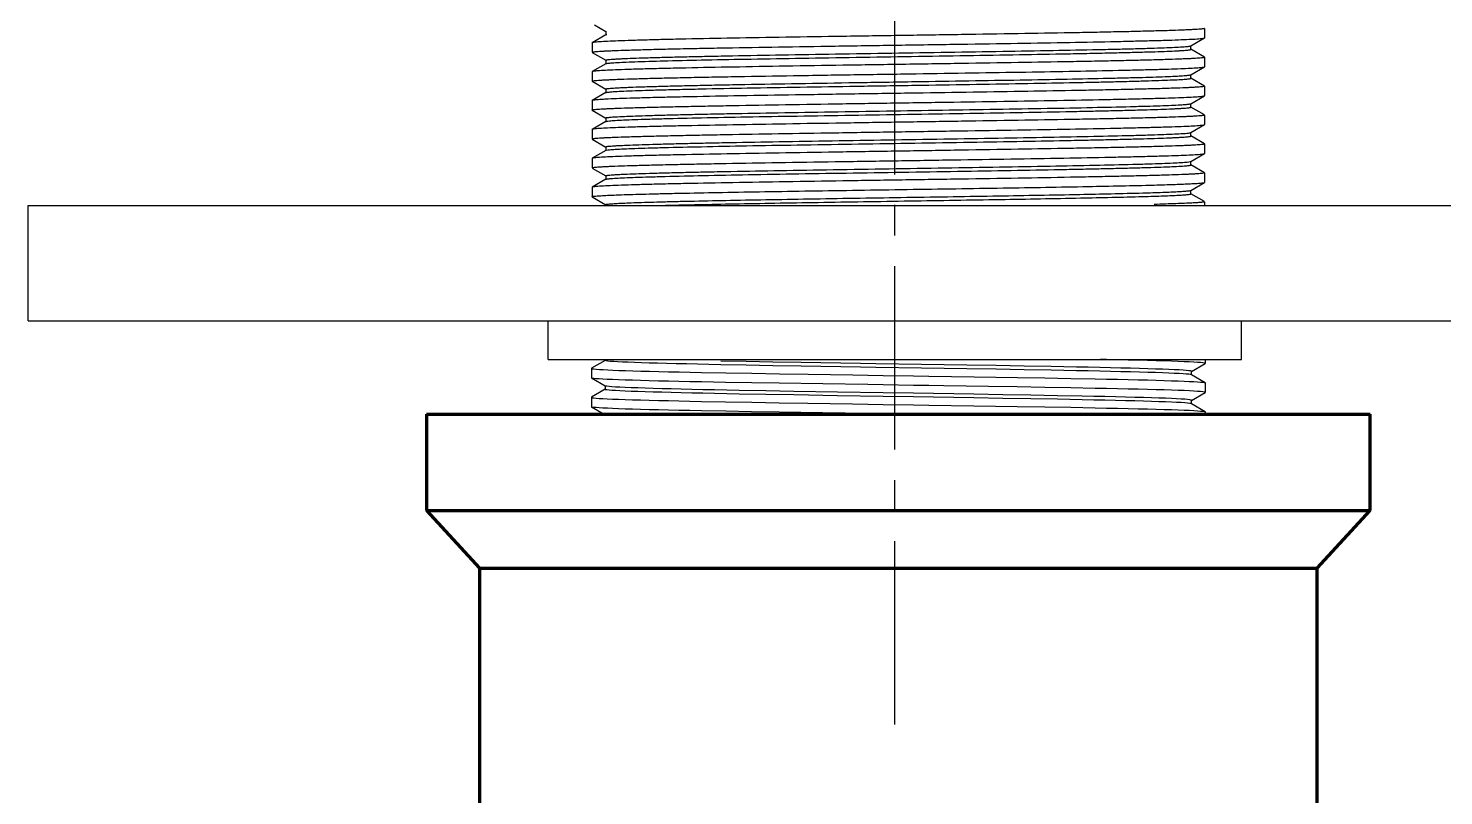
# Model space of a CAD drawing. Header units: millimetres. Extents: x 7392 to 8221, y 1108 to 2280.
# Drawn here: x 7992.5 to 8066, y 1421.2 to 1461 of the extents above; entities that cross this region are included whole.
import ezdxf

# ---------------------------------------------------------------- set-up
doc = ezdxf.new("R2010")
doc.units = ezdxf.units.MM
doc.linetypes.add('CENTER2', pattern=[28.575, 19.05, -3.175, 3.175, -3.175])
doc.layers.add('02___PRT_ALL_AXES', color=7, linetype='Continuous')
doc.layers.add('CENTER', color=1, linetype='CENTER2')

msp = doc.modelspace()

# ---------------------------------------------------------------- linework, layer by layer
at = {"color": 7, "linetype": 'Continuous'}
for p, q in [((8021.884, 1461.21), (8022.464, 1460.875)), ((8022.464, 1460.7), (8021.754, 1460.29)), ((8022.459, 1460.881), (8022.459, 1460.694)), ((8052.845, 1460.124), (8053.555, 1460.535)), ((8053.555, 1460.535), (8053.561, 1460.541)), ((8053.561, 1461.034), (8053.561, 1460.541)), ((8021.754, 1460.29), (8021.748, 1460.283)), ((8021.748, 1460.283), (8021.748, 1459.791)), ((8021.754, 1459.784), (8022.464, 1459.374)), ((8052.835, 1460.12), (8052.845, 1460.124)), ((8053.555, 1459.539), (8052.845, 1459.95)), ((8052.85, 1459.943), (8052.85, 1460.131)), ((8022.464, 1459.199), (8021.754, 1458.789)), ((8022.459, 1459.381), (8022.459, 1459.193)), ((8052.845, 1458.624), (8053.555, 1459.034)), ((8053.555, 1459.034), (8053.561, 1459.04)), ((8053.561, 1459.533), (8053.561, 1459.04)), ((8021.754, 1458.789), (8021.748, 1458.783)), ((8021.748, 1458.783), (8021.748, 1458.29)), ((8021.754, 1458.284), (8022.464, 1457.873)), ((8053.555, 1458.039), (8052.845, 1458.449)), ((8052.85, 1458.443), (8052.85, 1458.63)), ((8022.464, 1457.699), (8021.754, 1457.289)), ((8022.459, 1457.88), (8022.459, 1457.692)), ((8052.845, 1457.123), (8053.555, 1457.534)), ((8053.555, 1457.534), (8053.561, 1457.54)), ((8053.561, 1458.033), (8053.561, 1457.54)), ((8021.754, 1457.289), (8021.748, 1457.282)), ((8021.748, 1457.282), (8021.748, 1456.789)), ((8021.754, 1456.783), (8022.464, 1456.373)), ((8053.555, 1456.538), (8052.845, 1456.949)), ((8052.85, 1456.942), (8052.85, 1457.13)), ((8022.464, 1456.198), (8021.754, 1455.788)), ((8022.459, 1456.379), (8022.459, 1456.192)), ((8053.561, 1456.532), (8053.561, 1456.039)), ((8021.754, 1455.788), (8021.748, 1455.782)), ((8021.748, 1455.782), (8021.748, 1455.289)), ((8052.845, 1455.623), (8053.555, 1456.033)), ((8053.555, 1455.038), (8052.845, 1455.448)), ((8052.85, 1455.442), (8052.85, 1455.629)), ((8053.555, 1456.033), (8053.561, 1456.039)), ((8021.754, 1455.283), (8022.464, 1454.872)), ((8022.464, 1454.698), (8021.754, 1454.287)), ((8022.459, 1454.879), (8022.459, 1454.691)), ((8053.561, 1455.031), (8053.561, 1454.539)), ((8021.754, 1454.287), (8021.748, 1454.281)), ((8021.748, 1454.281), (8021.748, 1453.788)), ((8052.845, 1454.122), (8053.555, 1454.532)), ((8053.555, 1453.537), (8052.845, 1453.947)), ((8052.85, 1453.941), (8052.85, 1454.129)), ((8053.555, 1454.532), (8053.561, 1454.539)), ((8021.754, 1453.782), (8022.464, 1453.372)), ((8022.464, 1453.197), (8021.754, 1452.787)), ((8022.459, 1453.378), (8022.459, 1453.191)), ((8053.561, 1453.531), (8053.561, 1453.038)), ((8021.754, 1452.787), (8021.748, 1452.781)), ((8021.748, 1452.781), (8021.748, 1452.288)), ((8052.845, 1452.621), (8053.555, 1453.032)), ((8053.555, 1452.036), (8052.845, 1452.447)), ((8052.85, 1452.44), (8052.85, 1452.628)), ((8053.555, 1453.032), (8053.561, 1453.038)), ((8021.754, 1452.281), (8022.464, 1451.871)), ((8022.459, 1451.878), (8022.459, 1451.838)), ((8053.561, 1452.03), (8053.561, 1451.838)), ((8022.435, 1443.794), (8021.723, 1443.383)), ((8022.429, 1443.838), (8022.429, 1443.787)), ((8029.745, 1443.73), (8028.434, 1443.755)), ((8029.745, 1443.542), (8028.434, 1443.567)), ((8031.142, 1443.705), (8029.745, 1443.73)), ((8032.61, 1443.68), (8031.142, 1443.705)), ((8052.874, 1443.217), (8053.586, 1443.628)), ((8053.586, 1443.628), (8053.591, 1443.635)), ((8021.723, 1443.383), (8021.718, 1443.377)), ((8021.723, 1442.877), (8021.718, 1442.883)), ((8021.723, 1442.877), (8022.435, 1442.465)), ((8027.433, 1443.167), (8028.697, 1443.144)), ((8028.697, 1443.144), (8030.052, 1443.12)), ((8031.142, 1443.517), (8029.745, 1443.542)), ((8030.052, 1443.12), (8031.483, 1443.096)), ((8032.61, 1443.492), (8031.142, 1443.517)), ((8031.483, 1443.096), (8032.973, 1443.072)), ((8042.732, 1443.518), (8041.21, 1443.543)), ((8042.732, 1443.33), (8041.21, 1443.355)), ((8041.587, 1442.941), (8043.845, 1442.905)), ((8044.198, 1443.493), (8042.732, 1443.518)), ((8044.198, 1443.305), (8042.732, 1443.33)), ((8043.845, 1442.905), (8045.268, 1442.882)), ((8045.593, 1443.468), (8044.198, 1443.493)), ((8045.593, 1443.28), (8044.198, 1443.305)), ((8045.268, 1442.882), (8046.614, 1442.858)), ((8046.903, 1443.443), (8045.593, 1443.468)), ((8046.903, 1443.255), (8045.593, 1443.28)), ((8046.614, 1442.858), (8047.876, 1442.834)), ((8052.874, 1443.042), (8052.826, 1443.056)), ((8053.586, 1442.631), (8052.874, 1443.042)), ((8052.88, 1443.036), (8052.88, 1443.224)), ((8022.435, 1442.29), (8021.723, 1441.879)), ((8022.429, 1442.472), (8022.429, 1442.284)), ((8028.689, 1442.65), (8027.429, 1442.674)), ((8029.394, 1442.233), (8028.108, 1442.258)), ((8030.044, 1442.626), (8028.689, 1442.65)), ((8030.77, 1442.208), (8029.394, 1442.233)), ((8031.474, 1442.602), (8030.044, 1442.626)), ((8032.221, 1442.183), (8030.77, 1442.208)), ((8033.728, 1442.566), (8031.474, 1442.602)), ((8034.502, 1442.146), (8032.221, 1442.183)), ((8041.578, 1442.034), (8038.448, 1442.084)), ((8043.834, 1442.412), (8042.345, 1442.435)), ((8045.264, 1442.388), (8043.834, 1442.412)), ((8046.62, 1442.364), (8045.264, 1442.388)), ((8047.88, 1442.34), (8046.62, 1442.364)), ((8052.874, 1441.714), (8053.586, 1442.125)), ((8053.586, 1442.631), (8053.591, 1442.625)), ((8053.586, 1442.125), (8053.591, 1442.131)), ((8021.723, 1441.879), (8021.718, 1441.873)), ((8021.723, 1441.373), (8021.718, 1441.379)), ((8021.723, 1441.373), (8022.375, 1440.996)), ((8027.429, 1441.664), (8028.689, 1441.64)), ((8029.394, 1442.045), (8028.108, 1442.07)), ((8028.689, 1441.64), (8030.044, 1441.616)), ((8030.77, 1442.02), (8029.394, 1442.045)), ((8030.044, 1441.616), (8031.474, 1441.593)), ((8032.221, 1441.995), (8030.77, 1442.02)), ((8031.474, 1441.593), (8032.964, 1441.569)), ((8034.502, 1441.958), (8032.221, 1441.995)), ((8041.578, 1441.846), (8038.448, 1441.896)), ((8043.088, 1442.009), (8041.578, 1442.034)), ((8043.088, 1441.821), (8041.578, 1441.846)), ((8041.581, 1441.438), (8043.834, 1441.402)), ((8044.539, 1441.984), (8043.088, 1442.009)), ((8044.539, 1441.796), (8043.088, 1441.821)), ((8043.834, 1441.402), (8045.264, 1441.378)), ((8045.915, 1441.959), (8044.539, 1441.984)), ((8045.915, 1441.771), (8044.539, 1441.796)), ((8045.264, 1441.378), (8046.62, 1441.354)), ((8047.201, 1441.934), (8045.915, 1441.959)), ((8047.201, 1441.746), (8045.915, 1441.771)), ((8046.62, 1441.354), (8047.88, 1441.331)), ((8053.586, 1441.128), (8052.874, 1441.539)), ((8052.88, 1441.532), (8052.88, 1441.72)), ((8028.694, 1441.146), (8027.432, 1441.17)), ((8030.039, 1441.123), (8028.694, 1441.146)), ((8031.463, 1441.099), (8030.039, 1441.123)), ((8033.721, 1441.063), (8031.463, 1441.099)), ((8053.586, 1441.128), (8053.591, 1441.121))]:
    msp.add_line(p, q, dxfattribs=at)
for p, q in [((7992.475, 1451.838), (8082.475, 1451.838)), ((7992.475, 1445.838), (7992.475, 1451.838)), ((7992.475, 1445.838), (8082.475, 1445.838)), ((8019.475, 1443.838), (8019.475, 1445.838)), ((8055.475, 1443.838), (8055.475, 1445.838)), ((8019.475, 1443.838), (8055.475, 1443.838))]:
    msp.add_line(p, q)
at = {"linetype": 'Continuous', "lineweight": 70, "extrusion": (0, 1, 0)}
for p, q in [((8013.154, 1440.996), (8062.154, 1440.996)), ((8013.154, 1440.996), (8013.154, 1435.996)), ((8062.154, 1435.996), (8062.154, 1440.996)), ((8013.154, 1435.996), (8015.904, 1432.996)), ((8013.154, 1435.996), (8062.154, 1435.996)), ((8059.404, 1432.996), (8062.154, 1435.996)), ((8015.904, 1432.996), (8015.904, 1392.996)), ((8015.904, 1432.996), (8059.404, 1432.996)), ((8059.404, 1392.996), (8059.404, 1432.996))]:
    msp.add_line(p, q, dxfattribs=at)
at = {"color": 7, "linetype": 'Continuous'}
for points in [[(8028.434, 1443.567), (8027.815, 1443.58), (8027.223, 1443.592), (8026.659, 1443.605), (8026.125, 1443.617), (8025.623, 1443.63), (8025.153, 1443.642), (8024.717, 1443.655), (8024.316, 1443.667), (8023.952, 1443.68), (8023.625, 1443.692), (8023.336, 1443.704), (8023.085, 1443.717), (8022.875, 1443.729), (8022.704, 1443.742), (8022.574, 1443.754), (8022.486, 1443.767), (8022.438, 1443.779), (8022.429, 1443.787)], [(8036.482, 1443.618), (8035.693, 1443.63), (8032.61, 1443.68)], [(8041.21, 1443.543), (8038.861, 1443.581), (8036.482, 1443.618)], [(8053.591, 1443.635), (8053.586, 1443.641), (8053.545, 1443.653), (8053.465, 1443.665), (8053.346, 1443.677), (8053.189, 1443.688), (8052.993, 1443.7), (8052.761, 1443.712), (8052.491, 1443.724), (8052.184, 1443.736), (8051.84, 1443.748), (8051.461, 1443.76), (8051.044, 1443.772), (8050.592, 1443.784), (8050.108, 1443.796), (8049.592, 1443.808), (8049.045, 1443.82), (8048.472, 1443.832), (8048.154, 1443.838)], [(8021.718, 1443.377), (8021.723, 1443.37), (8021.765, 1443.358), (8021.847, 1443.346), (8021.968, 1443.334), (8022.129, 1443.322), (8022.327, 1443.31), (8022.562, 1443.298), (8022.835, 1443.286), (8023.144, 1443.275), (8023.489, 1443.263), (8023.869, 1443.251), (8024.284, 1443.239), (8024.731, 1443.227), (8025.211, 1443.215), (8025.723, 1443.203), (8026.267, 1443.191), (8026.838, 1443.179), (8027.433, 1443.167)], [(8027.429, 1442.674), (8026.834, 1442.685), (8026.264, 1442.697), (8025.72, 1442.709), (8025.205, 1442.721), (8024.72, 1442.733), (8024.266, 1442.746), (8023.848, 1442.758), (8023.465, 1442.77), (8023.118, 1442.782), (8022.809, 1442.794), (8022.539, 1442.806), (8022.307, 1442.817), (8022.113, 1442.829), (8021.957, 1442.841), (8021.84, 1442.853), (8021.761, 1442.865), (8021.723, 1442.877)], [(8036.482, 1443.43), (8035.693, 1443.443), (8032.61, 1443.492)], [(8032.973, 1443.072), (8035.287, 1443.036), (8036.073, 1443.024), (8036.863, 1443.013)], [(8041.21, 1443.355), (8038.861, 1443.393), (8036.482, 1443.43)], [(8036.863, 1443.013), (8038.446, 1442.989), (8039.236, 1442.977), (8041.587, 1442.941)], [(8052.88, 1443.224), (8052.872, 1443.231), (8052.826, 1443.244), (8052.739, 1443.256), (8052.611, 1443.269), (8052.442, 1443.281), (8052.234, 1443.294), (8051.985, 1443.306), (8051.698, 1443.319), (8051.372, 1443.331), (8051.009, 1443.344), (8050.61, 1443.356), (8050.176, 1443.368), (8049.707, 1443.381), (8049.206, 1443.393), (8048.674, 1443.406), (8048.111, 1443.418), (8047.52, 1443.431), (8046.903, 1443.443)], [(8052.826, 1443.056), (8052.739, 1443.068), (8052.611, 1443.081), (8052.442, 1443.093), (8052.234, 1443.106), (8051.985, 1443.118), (8051.698, 1443.131), (8051.372, 1443.143), (8051.009, 1443.156), (8050.61, 1443.168), (8050.176, 1443.181), (8049.707, 1443.193), (8049.206, 1443.205), (8048.674, 1443.218), (8048.111, 1443.23), (8047.52, 1443.243), (8046.903, 1443.255)], [(8047.876, 1442.834), (8048.472, 1442.822), (8049.045, 1442.81), (8049.592, 1442.798), (8050.108, 1442.786), (8050.592, 1442.774), (8051.044, 1442.762), (8051.461, 1442.75), (8051.84, 1442.738), (8052.184, 1442.726), (8052.491, 1442.714), (8052.761, 1442.702), (8052.993, 1442.691), (8053.189, 1442.679), (8053.346, 1442.667), (8053.465, 1442.655), (8053.545, 1442.643), (8053.586, 1442.631)], [(8028.108, 1442.07), (8027.503, 1442.083), (8026.925, 1442.095), (8026.377, 1442.108), (8025.859, 1442.12), (8025.374, 1442.133), (8024.921, 1442.145), (8024.504, 1442.158), (8024.122, 1442.17), (8023.777, 1442.183), (8023.469, 1442.195), (8023.2, 1442.207), (8022.971, 1442.22), (8022.781, 1442.232), (8022.631, 1442.245), (8022.523, 1442.257), (8022.456, 1442.27), (8022.43, 1442.282), (8022.429, 1442.284)], [(8028.108, 1442.258), (8027.503, 1442.271), (8026.925, 1442.283), (8026.377, 1442.296), (8025.859, 1442.308), (8025.374, 1442.321), (8024.921, 1442.333), (8024.504, 1442.346), (8024.122, 1442.358), (8023.777, 1442.37), (8023.469, 1442.383), (8023.2, 1442.395), (8022.971, 1442.408), (8022.781, 1442.42), (8022.631, 1442.433), (8022.523, 1442.445), (8022.456, 1442.458), (8022.435, 1442.465)], [(8038.447, 1442.495), (8036.862, 1442.519), (8036.071, 1442.531), (8033.728, 1442.566)], [(8038.448, 1442.084), (8036.861, 1442.109), (8034.502, 1442.146)], [(8042.345, 1442.435), (8040.025, 1442.471), (8039.238, 1442.483), (8038.447, 1442.495)], [(8053.591, 1442.131), (8053.587, 1442.137), (8053.548, 1442.149), (8053.469, 1442.161), (8053.352, 1442.173), (8053.196, 1442.184), (8053.002, 1442.196), (8052.77, 1442.208), (8052.5, 1442.22), (8052.191, 1442.232), (8051.845, 1442.244), (8051.462, 1442.256), (8051.043, 1442.268), (8050.59, 1442.28), (8050.104, 1442.292), (8049.589, 1442.304), (8049.045, 1442.316), (8048.474, 1442.328), (8047.88, 1442.34)], [(8021.718, 1441.873), (8021.722, 1441.867), (8021.761, 1441.855), (8021.84, 1441.843), (8021.957, 1441.832), (8022.113, 1441.82), (8022.307, 1441.808), (8022.539, 1441.796), (8022.809, 1441.784), (8023.118, 1441.772), (8023.465, 1441.76), (8023.848, 1441.748), (8024.266, 1441.736), (8024.72, 1441.724), (8025.205, 1441.712), (8025.72, 1441.7), (8026.264, 1441.688), (8026.834, 1441.676), (8027.429, 1441.664)], [(8027.432, 1441.17), (8026.835, 1441.182), (8026.262, 1441.194), (8025.716, 1441.206), (8025.2, 1441.218), (8024.715, 1441.23), (8024.263, 1441.242), (8023.847, 1441.254), (8023.467, 1441.266), (8023.124, 1441.278), (8022.817, 1441.29), (8022.547, 1441.302), (8022.315, 1441.314), (8022.12, 1441.325), (8021.962, 1441.337), (8021.843, 1441.349), (8021.764, 1441.361), (8021.723, 1441.373)], [(8032.964, 1441.569), (8035.283, 1441.533), (8036.071, 1441.521), (8036.862, 1441.509)], [(8038.448, 1441.896), (8036.861, 1441.921), (8034.502, 1441.958)], [(8036.862, 1441.509), (8038.447, 1441.485), (8039.238, 1441.473), (8041.581, 1441.438)], [(8052.88, 1441.72), (8052.879, 1441.722), (8052.853, 1441.734), (8052.786, 1441.747), (8052.677, 1441.759), (8052.528, 1441.772), (8052.338, 1441.784), (8052.109, 1441.797), (8051.84, 1441.809), (8051.532, 1441.822), (8051.187, 1441.834), (8050.805, 1441.847), (8050.388, 1441.859), (8049.935, 1441.871), (8049.45, 1441.884), (8048.932, 1441.896), (8048.384, 1441.909), (8047.806, 1441.921), (8047.201, 1441.934)], [(8052.874, 1441.539), (8052.853, 1441.546), (8052.786, 1441.559), (8052.677, 1441.571), (8052.528, 1441.584), (8052.338, 1441.596), (8052.109, 1441.609), (8051.84, 1441.621), (8051.532, 1441.634), (8051.187, 1441.646), (8050.805, 1441.659), (8050.388, 1441.671), (8049.935, 1441.684), (8049.45, 1441.696), (8048.932, 1441.709), (8048.384, 1441.721), (8047.806, 1441.733), (8047.201, 1441.746)], [(8038.446, 1440.992), (8036.863, 1441.015), (8036.073, 1441.027), (8033.721, 1441.063)], [(8047.88, 1441.331), (8048.474, 1441.319), (8049.045, 1441.307), (8049.589, 1441.295), (8050.104, 1441.283), (8050.59, 1441.271), (8051.043, 1441.259), (8051.462, 1441.246), (8051.845, 1441.234), (8052.191, 1441.222), (8052.5, 1441.21), (8052.77, 1441.199), (8053.002, 1441.187), (8053.196, 1441.175), (8053.352, 1441.163), (8053.469, 1441.151), (8053.548, 1441.139), (8053.586, 1441.128)]]:
    msp.add_lwpolyline(points, dxfattribs=at)
msp.add_arc((8022.543, 1455.987), 0.226, 103.89367, 105.6841, dxfattribs=at)
for points, knots in [([(8021.748, 1459.791), (8021.748, 1459.798), (8021.784, 1459.806), (8021.832, 1459.817), (8021.932, 1459.827), (8022.06, 1459.839), (8022.23, 1459.85), (8022.434, 1459.861), (8022.675, 1459.873), (8023.066, 1459.889), (8023.64, 1459.909), (8024.428, 1459.932), (8025.341, 1459.955), (8026.37, 1459.978), (8027.506, 1460.001), (8029.203, 1460.033), (8031.503, 1460.072), (8034.415, 1460.117), (8037.45, 1460.163), (8040.493, 1460.208), (8043.428, 1460.254), (8046.145, 1460.299), (8048.225, 1460.338), (8049.704, 1460.371), (8050.649, 1460.394), (8051.471, 1460.416), (8052.162, 1460.439), (8052.715, 1460.462), (8053.088, 1460.481), (8053.313, 1460.498), (8053.428, 1460.509), (8053.504, 1460.521), (8053.544, 1460.528), (8053.555, 1460.535)], [0, 0, 0, 0, 0.000696, 0.002508, 0.005484, 0.009625, 0.014925, 0.021372, 0.028951, 0.037646, 0.058294, 0.083125, 0.111904, 0.144358, 0.180182, 0.219035, 0.304332, 0.397026, 0.493618, 0.590457, 0.683879, 0.770358, 0.846627, 0.880013, 0.909803, 0.935713, 0.9575, 0.97496, 0.987927, 0.99269, 0.996289, 0.998722, 1, 1, 1, 1]), ([(8053.561, 1461.034), (8053.561, 1461.026), (8053.525, 1461.018), (8053.477, 1461.008), (8053.377, 1460.997), (8053.248, 1460.986), (8053.079, 1460.975), (8052.875, 1460.963), (8052.634, 1460.952), (8052.243, 1460.935), (8051.669, 1460.915), (8050.881, 1460.893), (8049.968, 1460.87), (8048.939, 1460.847), (8047.803, 1460.824), (8046.106, 1460.792), (8043.806, 1460.753), (8040.894, 1460.707), (8037.859, 1460.662), (8034.816, 1460.616), (8031.881, 1460.57), (8029.164, 1460.525), (8027.083, 1460.486), (8025.605, 1460.454), (8024.66, 1460.431), (8023.838, 1460.408), (8023.147, 1460.385), (8022.594, 1460.363), (8022.221, 1460.343), (8021.996, 1460.326), (8021.881, 1460.315), (8021.805, 1460.304), (8021.765, 1460.296), (8021.754, 1460.29)], [0, 0, 0, 0, 0.000696, 0.002508, 0.005484, 0.009625, 0.014925, 0.021372, 0.028951, 0.037646, 0.058294, 0.083125, 0.111904, 0.144358, 0.180182, 0.219035, 0.304333, 0.397027, 0.49362, 0.590459, 0.683881, 0.770359, 0.846628, 0.880014, 0.909803, 0.935713, 0.9575, 0.97496, 0.987927, 0.99269, 0.996289, 0.998722, 1, 1, 1, 1]), ([(8022.464, 1460.7), (8022.467, 1460.701), (8022.481, 1460.708), (8022.497, 1460.711), (8022.51, 1460.713)], [0, 0, 0, 0, 0.164248, 1, 1, 1, 1]), ([(8022.459, 1459.381), (8022.459, 1459.388), (8022.492, 1459.396), (8022.538, 1459.406), (8022.631, 1459.417), (8022.753, 1459.428), (8022.913, 1459.439), (8023.106, 1459.451), (8023.333, 1459.462), (8023.703, 1459.478), (8024.245, 1459.498), (8024.989, 1459.521), (8025.851, 1459.544), (8026.823, 1459.567), (8027.897, 1459.589), (8029.502, 1459.621), (8031.679, 1459.66), (8034.438, 1459.705), (8037.318, 1459.75), (8040.21, 1459.796), (8043.006, 1459.841), (8045.603, 1459.886), (8047.597, 1459.925), (8049.02, 1459.957), (8049.935, 1459.98), (8050.734, 1460.003), (8051.412, 1460.025), (8051.96, 1460.048), (8052.375, 1460.07), (8052.635, 1460.089), (8052.773, 1460.106), (8052.819, 1460.114), (8052.835, 1460.12)], [0, 0, 0, 0, 0.000698, 0.002492, 0.005436, 0.009531, 0.014769, 0.021143, 0.028636, 0.03723, 0.057647, 0.082202, 0.110668, 0.142777, 0.178231, 0.216698, 0.301206, 0.393147, 0.489089, 0.585449, 0.678631, 0.765155, 0.841792, 0.875492, 0.905682, 0.932082, 0.954442, 0.972558, 0.986261, 0.995427, 0.998287, 1, 1, 1, 1]), ([(8022.522, 1459.215), (8022.588, 1459.226), (8022.767, 1459.242), (8023.102, 1459.264), (8023.57, 1459.286), (8024.443, 1459.318), (8025.824, 1459.357), (8027.79, 1459.401), (8030.113, 1459.445), (8032.709, 1459.489), (8035.485, 1459.534), (8038.339, 1459.579), (8041.169, 1459.624), (8043.871, 1459.668), (8045.998, 1459.706), (8047.563, 1459.737), (8048.609, 1459.76), (8049.555, 1459.783), (8050.393, 1459.805), (8051.116, 1459.827), (8051.716, 1459.85), (8052.138, 1459.869), (8052.41, 1459.885), (8052.564, 1459.896), (8052.683, 1459.907), (8052.773, 1459.918), (8052.818, 1459.928), (8052.85, 1459.936), (8052.85, 1459.943)], [0, 0, 0, 0, 0.006651, 0.017751, 0.033213, 0.052897, 0.10419, 0.169777, 0.247285, 0.333908, 0.426507, 0.521727, 0.61612, 0.706267, 0.7889, 0.82645, 0.861027, 0.892319, 0.920038, 0.943937, 0.963798, 0.979442, 0.985638, 0.990732, 0.994711, 0.997573, 0.999319, 1, 1, 1, 1]), ([(8053.561, 1459.533), (8053.561, 1459.526), (8053.525, 1459.518), (8053.477, 1459.507), (8053.377, 1459.497), (8053.248, 1459.485), (8053.079, 1459.474), (8052.875, 1459.462), (8052.634, 1459.451), (8052.243, 1459.435), (8051.669, 1459.415), (8050.881, 1459.392), (8049.968, 1459.369), (8048.939, 1459.346), (8047.803, 1459.323), (8046.106, 1459.291), (8043.806, 1459.252), (8040.894, 1459.207), (8037.859, 1459.161), (8034.816, 1459.115), (8031.881, 1459.07), (8029.164, 1459.024), (8027.084, 1458.985), (8025.605, 1458.953), (8024.66, 1458.93), (8023.838, 1458.907), (8023.147, 1458.885), (8022.594, 1458.862), (8022.221, 1458.843), (8021.996, 1458.825), (8021.881, 1458.815), (8021.805, 1458.803), (8021.765, 1458.796), (8021.754, 1458.789)], [0, 0, 0, 0, 0.000696, 0.002508, 0.005484, 0.009625, 0.014925, 0.021371, 0.02895, 0.037645, 0.058293, 0.083125, 0.111903, 0.144357, 0.18018, 0.219032, 0.304327, 0.39702, 0.493612, 0.590448, 0.68387, 0.770351, 0.846622, 0.880008, 0.909798, 0.93571, 0.957498, 0.974959, 0.987927, 0.992689, 0.996289, 0.998721, 1, 1, 1, 1]), ([(8022.464, 1459.199), (8022.467, 1459.201), (8022.485, 1459.209), (8022.505, 1459.212), (8022.522, 1459.215)], [0, 0, 0, 0, 0.157011, 1, 1, 1, 1]), ([(8038.579, 1458.679), (8039.552, 1458.694), (8041.453, 1458.722), (8044.207, 1458.766), (8046.735, 1458.809), (8048.66, 1458.847), (8050.023, 1458.878), (8050.891, 1458.899), (8051.644, 1458.921), (8052.277, 1458.943), (8052.784, 1458.965), (8053.126, 1458.983), (8053.332, 1458.999), (8053.437, 1459.01), (8053.508, 1459.021), (8053.544, 1459.028), (8053.555, 1459.034)], [0, 0, 0, 0, 0.194768, 0.380693, 0.551402, 0.701002, 0.766244, 0.824349, 0.874814, 0.917205, 0.951161, 0.97639, 0.985667, 0.992692, 0.997461, 1, 1, 1, 1]), ([(8021.748, 1458.29), (8021.748, 1458.298), (8021.788, 1458.306), (8021.84, 1458.317), (8021.949, 1458.328), (8022.09, 1458.34), (8022.274, 1458.352), (8022.497, 1458.364), (8022.76, 1458.376), (8023.187, 1458.393), (8023.813, 1458.414), (8024.67, 1458.438), (8025.661, 1458.462), (8026.777, 1458.486), (8028.005, 1458.51), (8029.83, 1458.543), (8032.289, 1458.584), (8035.381, 1458.631), (8037.503, 1458.663), (8038.579, 1458.679)], [0, 0, 0, 0, 0.001421, 0.005159, 0.011302, 0.019854, 0.030794, 0.044098, 0.059734, 0.07766, 0.120197, 0.17127, 0.230354, 0.296837, 0.37003, 0.449177, 0.622003, 0.808168, 1, 1, 1, 1]), ([(8022.459, 1457.88), (8022.459, 1457.888), (8022.496, 1457.896), (8022.546, 1457.907), (8022.65, 1457.918), (8022.785, 1457.93), (8022.961, 1457.942), (8023.174, 1457.954), (8023.425, 1457.966), (8023.833, 1457.983), (8024.431, 1458.004), (8025.25, 1458.028), (8026.197, 1458.052), (8027.262, 1458.076), (8028.436, 1458.1), (8030.179, 1458.133), (8032.529, 1458.173), (8035.482, 1458.221), (8037.509, 1458.253), (8038.538, 1458.269)], [0, 0, 0, 0, 0.001437, 0.005182, 0.01133, 0.019882, 0.030825, 0.044131, 0.059766, 0.077694, 0.120229, 0.171303, 0.230385, 0.296865, 0.370057, 0.449201, 0.622021, 0.808175, 1, 1, 1, 1]), ([(8038.538, 1458.269), (8039.467, 1458.284), (8041.281, 1458.312), (8043.91, 1458.356), (8046.324, 1458.399), (8048.162, 1458.437), (8049.464, 1458.467), (8050.293, 1458.489), (8051.014, 1458.511), (8051.619, 1458.533), (8052.104, 1458.554), (8052.431, 1458.573), (8052.63, 1458.589), (8052.731, 1458.599), (8052.798, 1458.61), (8052.834, 1458.618), (8052.845, 1458.624)], [0, 0, 0, 0, 0.194617, 0.380409, 0.551017, 0.700566, 0.765805, 0.823921, 0.874412, 0.916848, 0.950863, 0.976173, 0.985494, 0.992573, 0.9974, 1, 1, 1, 1]), ([(8038.538, 1458.081), (8039.483, 1458.096), (8041.329, 1458.126), (8044, 1458.17), (8046.1, 1458.208), (8047.644, 1458.239), (8048.675, 1458.261), (8049.607, 1458.283), (8050.432, 1458.306), (8051.144, 1458.328), (8051.735, 1458.35), (8052.15, 1458.369), (8052.417, 1458.385), (8052.569, 1458.396), (8052.685, 1458.407), (8052.775, 1458.418), (8052.819, 1458.427), (8052.85, 1458.436), (8052.85, 1458.443)], [0, 0, 0, 0, 0.198008, 0.386747, 0.559517, 0.637956, 0.710149, 0.775451, 0.833283, 0.883123, 0.924534, 0.957147, 0.970062, 0.980677, 0.988973, 0.994939, 0.998577, 1, 1, 1, 1]), ([(8021.748, 1456.789), (8021.748, 1456.797), (8021.784, 1456.805), (8021.832, 1456.815), (8021.932, 1456.826), (8022.06, 1456.837), (8022.23, 1456.849), (8022.434, 1456.86), (8022.675, 1456.872), (8023.066, 1456.888), (8023.64, 1456.908), (8024.428, 1456.931), (8025.341, 1456.954), (8026.37, 1456.977), (8027.506, 1457), (8029.203, 1457.031), (8031.503, 1457.07), (8034.415, 1457.116), (8037.45, 1457.162), (8040.493, 1457.207), (8043.428, 1457.253), (8046.145, 1457.298), (8048.226, 1457.337), (8049.704, 1457.369), (8050.649, 1457.392), (8051.471, 1457.415), (8052.162, 1457.438), (8052.715, 1457.461), (8053.088, 1457.48), (8053.313, 1457.497), (8053.428, 1457.508), (8053.504, 1457.519), (8053.544, 1457.527), (8053.555, 1457.534)], [0, 0, 0, 0, 0.000696, 0.002508, 0.005484, 0.009626, 0.014926, 0.021372, 0.028952, 0.037647, 0.058296, 0.083128, 0.111907, 0.144361, 0.180186, 0.219039, 0.304338, 0.397032, 0.493624, 0.590462, 0.683883, 0.770361, 0.846629, 0.880014, 0.909803, 0.935713, 0.957501, 0.97496, 0.987927, 0.99269, 0.996289, 0.998722, 1, 1, 1, 1]), ([(8038.579, 1457.671), (8037.52, 1457.655), (8035.43, 1457.624), (8032.383, 1457.577), (8029.546, 1457.531), (8027.367, 1457.49), (8025.813, 1457.457), (8024.818, 1457.434), (8023.952, 1457.41), (8023.223, 1457.387), (8022.705, 1457.366), (8022.365, 1457.349), (8022.167, 1457.338), (8022.008, 1457.326), (8021.887, 1457.315), (8021.808, 1457.303), (8021.766, 1457.296), (8021.754, 1457.289)], [0, 0, 0, 0, 0.188878, 0.372385, 0.543202, 0.694485, 0.760875, 0.820188, 0.87183, 0.915287, 0.950122, 0.964196, 0.975991, 0.985484, 0.99265, 0.997481, 1, 1, 1, 1]), ([(8022.464, 1457.699), (8022.476, 1457.706), (8022.517, 1457.713), (8022.594, 1457.725), (8022.709, 1457.736), (8022.937, 1457.754), (8023.314, 1457.774), (8023.873, 1457.797), (8024.57, 1457.82), (8025.398, 1457.844), (8026.348, 1457.868), (8027.833, 1457.901), (8029.914, 1457.941), (8032.622, 1457.987), (8035.532, 1458.034), (8037.526, 1458.066), (8038.538, 1458.081)], [0, 0, 0, 0, 0.002579, 0.007467, 0.014681, 0.024217, 0.050163, 0.085057, 0.128553, 0.180222, 0.239544, 0.305927, 0.45716, 0.627881, 0.811261, 1, 1, 1, 1]), ([(8053.561, 1458.033), (8053.561, 1458.026), (8053.527, 1458.017), (8053.481, 1458.007), (8053.388, 1457.997), (8053.266, 1457.986), (8053.107, 1457.975), (8052.914, 1457.964), (8052.687, 1457.953), (8052.317, 1457.937), (8051.774, 1457.918), (8051.03, 1457.895), (8050.166, 1457.873), (8049.19, 1457.851), (8048.111, 1457.828), (8046.495, 1457.798), (8044.297, 1457.76), (8041.501, 1457.715), (8039.569, 1457.686), (8038.579, 1457.671)], [0, 0, 0, 0, 0.001405, 0.005037, 0.010996, 0.01929, 0.029905, 0.042818, 0.058005, 0.075432, 0.116842, 0.166686, 0.224518, 0.289821, 0.362017, 0.44046, 0.613239, 0.801985, 1, 1, 1, 1]), ([(8022.459, 1456.379), (8022.459, 1456.386), (8022.491, 1456.395), (8022.536, 1456.405), (8022.627, 1456.415), (8022.747, 1456.426), (8022.902, 1456.438), (8023.176, 1456.454), (8023.601, 1456.473), (8024.205, 1456.496), (8024.933, 1456.518), (8025.777, 1456.541), (8026.729, 1456.563), (8027.781, 1456.586), (8029.356, 1456.617), (8031.495, 1456.655), (8034.21, 1456.7), (8037.052, 1456.745), (8039.915, 1456.79), (8042.695, 1456.835), (8045.292, 1456.879), (8047.61, 1456.924), (8049.328, 1456.963), (8050.501, 1456.995), (8051.209, 1457.017), (8051.793, 1457.039), (8052.249, 1457.061), (8052.57, 1457.083), (8052.74, 1457.098), (8052.801, 1457.11)], [0, 0, 0, 0, 0.000686, 0.002443, 0.005323, 0.009329, 0.014457, 0.020693, 0.03644, 0.056428, 0.080479, 0.108371, 0.13985, 0.17463, 0.212392, 0.295459, 0.38602, 0.480772, 0.576258, 0.668993, 0.755595, 0.832903, 0.8981, 0.925394, 0.948808, 0.968129, 0.983183, 0.993835, 1, 1, 1, 1]), ([(8022.489, 1456.207), (8022.542, 1456.22), (8022.698, 1456.234), (8022.998, 1456.258), (8023.434, 1456.278), (8024.001, 1456.301), (8024.695, 1456.324), (8025.852, 1456.356), (8027.557, 1456.395), (8029.867, 1456.439), (8032.464, 1456.484), (8035.252, 1456.529), (8038.13, 1456.574), (8040.989, 1456.619), (8043.726, 1456.664), (8045.883, 1456.703), (8047.472, 1456.734), (8048.535, 1456.757), (8049.497, 1456.78), (8050.35, 1456.803), (8051.085, 1456.825), (8051.621, 1456.845), (8051.986, 1456.861), (8052.211, 1456.872), (8052.402, 1456.884), (8052.559, 1456.895), (8052.68, 1456.906), (8052.772, 1456.917), (8052.817, 1456.927), (8052.85, 1456.935), (8052.85, 1456.942)], [0, 0, 0, 0, 0.005401, 0.015345, 0.029755, 0.048502, 0.071415, 0.098282, 0.162859, 0.23985, 0.326417, 0.419366, 0.515269, 0.610588, 0.701807, 0.785559, 0.823657, 0.858758, 0.890537, 0.918702, 0.942992, 0.963184, 0.971684, 0.979093, 0.985394, 0.990575, 0.994624, 0.997534, 0.999308, 1, 1, 1, 1]), ([(8052.801, 1457.11), (8052.806, 1457.111), (8052.821, 1457.115), (8052.836, 1457.118), (8052.845, 1457.123)], [0, 0, 0, 0, 0.335609, 1, 1, 1, 1]), ([(8053.561, 1456.532), (8053.561, 1456.525), (8053.525, 1456.517), (8053.477, 1456.506), (8053.377, 1456.495), (8053.248, 1456.484), (8053.079, 1456.473), (8052.875, 1456.461), (8052.634, 1456.45), (8052.243, 1456.434), (8051.668, 1456.414), (8050.881, 1456.391), (8049.968, 1456.368), (8048.939, 1456.345), (8047.803, 1456.322), (8046.106, 1456.29), (8043.806, 1456.251), (8040.894, 1456.206), (8037.859, 1456.16), (8034.816, 1456.114), (8031.881, 1456.069), (8029.164, 1456.023), (8027.083, 1455.984), (8025.605, 1455.952), (8024.66, 1455.929), (8023.838, 1455.906), (8023.147, 1455.883), (8022.594, 1455.861), (8022.221, 1455.841), (8021.996, 1455.824), (8021.881, 1455.814), (8021.805, 1455.802), (8021.765, 1455.795), (8021.754, 1455.788)], [0, 0, 0, 0, 0.000696, 0.002508, 0.005484, 0.009626, 0.014926, 0.021372, 0.028951, 0.037646, 0.058295, 0.083126, 0.111905, 0.144359, 0.180184, 0.219037, 0.304335, 0.39703, 0.493622, 0.590461, 0.683883, 0.77036, 0.846629, 0.880014, 0.909803, 0.935713, 0.957501, 0.97496, 0.987927, 0.99269, 0.996289, 0.998722, 1, 1, 1, 1]), ([(8021.748, 1455.289), (8021.748, 1455.296), (8021.784, 1455.304), (8021.832, 1455.315), (8021.932, 1455.325), (8022.06, 1455.337), (8022.23, 1455.348), (8022.434, 1455.36), (8022.675, 1455.371), (8023.066, 1455.387), (8023.64, 1455.407), (8024.428, 1455.43), (8025.341, 1455.453), (8026.37, 1455.476), (8027.506, 1455.499), (8029.203, 1455.531), (8031.503, 1455.57), (8034.415, 1455.615), (8037.45, 1455.661), (8040.493, 1455.707), (8043.428, 1455.752), (8046.145, 1455.798), (8048.225, 1455.837), (8049.704, 1455.869), (8050.649, 1455.892), (8051.471, 1455.915), (8052.162, 1455.937), (8052.715, 1455.96), (8053.088, 1455.98), (8053.313, 1455.997), (8053.428, 1456.007), (8053.504, 1456.019), (8053.544, 1456.026), (8053.555, 1456.033)], [0, 0, 0, 0, 0.000696, 0.002508, 0.005484, 0.009625, 0.014925, 0.021371, 0.02895, 0.037645, 0.058293, 0.083125, 0.111904, 0.144357, 0.18018, 0.219032, 0.304327, 0.397021, 0.493613, 0.590449, 0.683871, 0.770352, 0.846622, 0.880008, 0.909798, 0.935709, 0.957498, 0.974959, 0.987927, 0.992689, 0.996289, 0.998721, 1, 1, 1, 1]), ([(8022.459, 1454.879), (8022.459, 1454.886), (8022.491, 1454.894), (8022.537, 1454.904), (8022.628, 1454.915), (8022.748, 1454.926), (8022.905, 1454.937), (8023.18, 1454.953), (8023.607, 1454.973), (8024.215, 1454.995), (8024.946, 1455.018), (8025.794, 1455.041), (8026.752, 1455.063), (8027.81, 1455.086), (8029.391, 1455.117), (8031.539, 1455.156), (8034.266, 1455.201), (8037.116, 1455.246), (8039.986, 1455.291), (8042.771, 1455.335), (8045.368, 1455.38), (8047.682, 1455.425), (8049.394, 1455.464), (8050.559, 1455.496), (8051.259, 1455.518), (8051.835, 1455.541), (8052.281, 1455.562), (8052.592, 1455.584), (8052.754, 1455.599), (8052.811, 1455.612)], [0, 0, 0, 0, 0.000688, 0.002454, 0.005349, 0.009378, 0.014531, 0.0208, 0.036629, 0.05672, 0.080891, 0.108921, 0.140551, 0.175493, 0.213424, 0.296836, 0.387728, 0.482766, 0.578462, 0.671306, 0.75789, 0.83504, 0.899924, 0.927003, 0.950165, 0.969197, 0.983925, 0.994221, 1, 1, 1, 1]), ([(8022.49, 1454.707), (8022.544, 1454.72), (8022.7, 1454.734), (8023.001, 1454.757), (8023.439, 1454.778), (8024.007, 1454.801), (8024.702, 1454.823), (8025.86, 1454.855), (8027.566, 1454.894), (8029.876, 1454.939), (8032.473, 1454.984), (8035.261, 1455.029), (8038.138, 1455.074), (8040.996, 1455.119), (8043.731, 1455.164), (8045.887, 1455.202), (8047.475, 1455.234), (8048.538, 1455.257), (8049.499, 1455.279), (8050.351, 1455.302), (8051.086, 1455.325), (8051.622, 1455.344), (8051.987, 1455.36), (8052.211, 1455.372), (8052.402, 1455.383), (8052.559, 1455.394), (8052.68, 1455.405), (8052.772, 1455.416), (8052.817, 1455.426), (8052.85, 1455.435), (8052.85, 1455.442)], [0, 0, 0, 0, 0.005449, 0.015437, 0.029888, 0.048671, 0.071616, 0.098511, 0.163126, 0.240137, 0.326706, 0.419642, 0.515519, 0.610803, 0.70198, 0.785689, 0.823765, 0.858845, 0.890606, 0.918753, 0.943029, 0.963208, 0.971702, 0.979106, 0.985403, 0.990581, 0.994627, 0.997535, 0.999309, 1, 1, 1, 1]), ([(8052.811, 1455.612), (8052.815, 1455.613), (8052.826, 1455.616), (8052.838, 1455.619), (8052.845, 1455.623)], [0, 0, 0, 0, 0.326983, 1, 1, 1, 1]), ([(8053.561, 1455.031), (8053.561, 1455.024), (8053.525, 1455.016), (8053.477, 1455.005), (8053.377, 1454.995), (8053.248, 1454.984), (8053.079, 1454.972), (8052.875, 1454.961), (8052.634, 1454.949), (8052.243, 1454.933), (8051.669, 1454.913), (8050.881, 1454.89), (8049.968, 1454.867), (8048.939, 1454.844), (8047.803, 1454.821), (8046.106, 1454.789), (8043.806, 1454.751), (8040.894, 1454.705), (8037.859, 1454.659), (8034.816, 1454.614), (8031.881, 1454.568), (8029.164, 1454.523), (8027.084, 1454.484), (8025.605, 1454.451), (8024.66, 1454.428), (8023.838, 1454.406), (8023.147, 1454.383), (8022.594, 1454.36), (8022.221, 1454.341), (8021.996, 1454.324), (8021.881, 1454.313), (8021.805, 1454.301), (8021.765, 1454.294), (8021.754, 1454.287)], [0, 0, 0, 0, 0.000696, 0.002508, 0.005484, 0.009625, 0.014925, 0.021371, 0.02895, 0.037645, 0.058293, 0.083124, 0.111903, 0.144357, 0.18018, 0.219032, 0.304327, 0.39702, 0.493612, 0.59045, 0.683872, 0.770353, 0.846624, 0.88001, 0.9098, 0.93571, 0.957498, 0.974959, 0.987927, 0.992689, 0.996289, 0.998721, 1, 1, 1, 1]), ([(8022.464, 1454.698), (8022.466, 1454.699), (8022.474, 1454.702), (8022.483, 1454.705), (8022.49, 1454.707)], [0, 0, 0, 0, 0.183184, 1, 1, 1, 1]), ([(8021.748, 1453.788), (8021.748, 1453.796), (8021.784, 1453.804), (8021.832, 1453.814), (8021.932, 1453.825), (8022.06, 1453.836), (8022.23, 1453.848), (8022.434, 1453.859), (8022.675, 1453.87), (8023.066, 1453.887), (8023.641, 1453.907), (8024.428, 1453.929), (8025.341, 1453.952), (8026.37, 1453.975), (8027.506, 1453.998), (8029.203, 1454.03), (8031.503, 1454.069), (8034.415, 1454.115), (8037.45, 1454.16), (8040.493, 1454.206), (8043.428, 1454.252), (8046.145, 1454.297), (8048.226, 1454.336), (8049.704, 1454.368), (8050.649, 1454.391), (8051.471, 1454.414), (8052.162, 1454.437), (8052.715, 1454.459), (8053.088, 1454.479), (8053.313, 1454.496), (8053.428, 1454.507), (8053.504, 1454.518), (8053.544, 1454.526), (8053.555, 1454.532)], [0, 0, 0, 0, 0.000696, 0.002508, 0.005484, 0.009626, 0.014926, 0.021372, 0.028952, 0.037647, 0.058297, 0.083129, 0.111908, 0.144363, 0.180187, 0.21904, 0.304339, 0.397034, 0.493624, 0.590461, 0.683883, 0.770361, 0.846628, 0.880013, 0.909803, 0.935713, 0.9575, 0.97496, 0.987928, 0.99269, 0.996289, 0.998722, 1, 1, 1, 1]), ([(8022.459, 1453.378), (8022.459, 1453.385), (8022.492, 1453.394), (8022.537, 1453.404), (8022.629, 1453.414), (8022.75, 1453.426), (8022.907, 1453.437), (8023.098, 1453.448), (8023.323, 1453.459), (8023.688, 1453.476), (8024.224, 1453.495), (8024.96, 1453.518), (8025.812, 1453.54), (8026.775, 1453.563), (8027.838, 1453.586), (8029.427, 1453.617), (8031.584, 1453.656), (8034.321, 1453.701), (8037.181, 1453.746), (8040.058, 1453.791), (8042.847, 1453.836), (8045.444, 1453.881), (8047.753, 1453.926), (8049.458, 1453.965), (8050.616, 1453.997), (8051.309, 1454.019), (8051.876, 1454.042), (8052.312, 1454.063), (8052.612, 1454.086), (8052.767, 1454.1), (8052.82, 1454.113)], [0, 0, 0, 0, 0.000691, 0.002466, 0.005377, 0.009426, 0.014606, 0.020909, 0.028319, 0.03682, 0.057015, 0.081308, 0.109476, 0.141259, 0.176363, 0.214464, 0.298225, 0.389451, 0.484777, 0.580685, 0.673637, 0.760204, 0.837191, 0.901759, 0.928622, 0.951529, 0.97027, 0.984672, 0.994607, 1, 1, 1, 1]), ([(8022.499, 1453.208), (8022.557, 1453.221), (8022.721, 1453.236), (8023.033, 1453.258), (8023.48, 1453.279), (8024.057, 1453.302), (8024.759, 1453.324), (8025.925, 1453.356), (8027.637, 1453.395), (8029.952, 1453.44), (8032.549, 1453.484), (8035.333, 1453.529), (8038.202, 1453.574), (8041.051, 1453.619), (8043.776, 1453.664), (8045.923, 1453.703), (8047.504, 1453.734), (8048.56, 1453.757), (8049.517, 1453.779), (8050.365, 1453.802), (8051.096, 1453.824), (8051.703, 1453.847), (8052.13, 1453.866), (8052.404, 1453.883), (8052.561, 1453.894), (8052.681, 1453.905), (8052.772, 1453.916), (8052.818, 1453.925), (8052.85, 1453.934), (8052.85, 1453.941)], [0, 0, 0, 0, 0.005837, 0.016184, 0.030961, 0.050036, 0.073234, 0.100346, 0.165276, 0.242448, 0.329036, 0.421863, 0.517529, 0.612524, 0.703368, 0.786729, 0.824635, 0.859552, 0.891161, 0.91917, 0.943323, 0.9634, 0.979215, 0.98548, 0.99063, 0.994654, 0.997548, 0.999313, 1, 1, 1, 1]), ([(8052.82, 1454.113), (8052.823, 1454.114), (8052.831, 1454.116), (8052.84, 1454.119), (8052.845, 1454.122)], [0, 0, 0, 0, 0.316968, 1, 1, 1, 1]), ([(8053.561, 1453.531), (8053.561, 1453.523), (8053.525, 1453.515), (8053.477, 1453.505), (8053.377, 1453.494), (8053.248, 1453.483), (8053.079, 1453.472), (8052.875, 1453.46), (8052.634, 1453.449), (8052.243, 1453.432), (8051.668, 1453.413), (8050.881, 1453.39), (8049.968, 1453.367), (8048.939, 1453.344), (8047.803, 1453.321), (8046.106, 1453.289), (8043.806, 1453.25), (8040.894, 1453.204), (8037.859, 1453.159), (8034.816, 1453.113), (8031.881, 1453.068), (8029.164, 1453.022), (8027.084, 1452.983), (8025.605, 1452.951), (8024.66, 1452.928), (8023.838, 1452.905), (8023.147, 1452.882), (8022.594, 1452.86), (8022.221, 1452.84), (8021.996, 1452.823), (8021.881, 1452.812), (8021.805, 1452.801), (8021.765, 1452.794), (8021.754, 1452.787)], [0, 0, 0, 0, 0.000696, 0.002508, 0.005484, 0.009625, 0.014926, 0.021372, 0.028951, 0.037646, 0.058296, 0.083128, 0.111907, 0.144361, 0.180184, 0.219036, 0.304334, 0.397028, 0.493618, 0.590454, 0.683876, 0.770356, 0.846624, 0.88001, 0.909799, 0.93571, 0.957499, 0.974959, 0.987927, 0.99269, 0.996289, 0.998722, 1, 1, 1, 1]), ([(8022.464, 1453.197), (8022.466, 1453.198), (8022.477, 1453.203), (8022.489, 1453.206), (8022.499, 1453.208)], [0, 0, 0, 0, 0.173368, 1, 1, 1, 1]), ([(8021.748, 1452.288), (8021.748, 1452.293), (8021.771, 1452.301), (8021.805, 1452.309), (8021.872, 1452.318), (8021.959, 1452.327), (8022.074, 1452.336), (8022.275, 1452.35), (8022.588, 1452.366), (8023.035, 1452.385), (8023.576, 1452.404), (8024.206, 1452.423), (8024.923, 1452.442), (8025.721, 1452.461), (8026.933, 1452.487), (8028.609, 1452.519), (8030.782, 1452.557), (8033.131, 1452.594), (8035.596, 1452.632), (8038.113, 1452.67), (8040.619, 1452.707), (8043.753, 1452.756), (8047.186, 1452.814), (8049.803, 1452.868), (8050.944, 1452.899)], [0, 0, 0, 0, 0.000545, 0.001891, 0.00409, 0.007146, 0.011059, 0.015823, 0.027875, 0.043231, 0.061791, 0.083439, 0.108037, 0.135428, 0.165437, 0.232527, 0.307594, 0.388719, 0.473835, 0.560769, 0.647297, 0.731209, 0.882747, 1, 1, 1, 1]), ([(8022.459, 1451.878), (8022.459, 1451.883), (8022.48, 1451.891), (8022.513, 1451.898), (8022.577, 1451.908), (8022.66, 1451.917), (8022.769, 1451.926), (8022.962, 1451.94), (8023.261, 1451.956), (8023.688, 1451.975), (8024.204, 1451.994), (8024.807, 1452.013), (8025.491, 1452.031), (8026.254, 1452.05), (8027.412, 1452.077), (8029.013, 1452.109), (8031.089, 1452.147), (8033.333, 1452.184), (8035.688, 1452.222), (8038.093, 1452.26), (8040.486, 1452.297), (8043.481, 1452.346), (8046.761, 1452.404), (8049.26, 1452.458), (8050.35, 1452.489)], [0, 0, 0, 0, 0.000554, 0.001904, 0.004105, 0.007163, 0.011077, 0.015842, 0.027896, 0.043252, 0.061813, 0.083462, 0.10806, 0.135452, 0.16546, 0.232549, 0.307614, 0.388739, 0.473853, 0.560783, 0.647307, 0.731218, 0.882749, 1, 1, 1, 1]), ([(8050.35, 1452.489), (8050.695, 1452.499), (8051.178, 1452.514), (8051.778, 1452.537), (8052.128, 1452.553), (8052.408, 1452.57), (8052.619, 1452.584), (8052.755, 1452.602), (8052.825, 1452.61), (8052.845, 1452.621)], [0, 0, 0, 0, 0.413101, 0.580623, 0.720938, 0.833429, 0.917601, 0.973127, 1, 1, 1, 1]), ([(8050.35, 1452.301), (8050.541, 1452.307), (8050.9, 1452.318), (8051.402, 1452.335), (8051.832, 1452.352), (8052.187, 1452.369), (8052.464, 1452.386), (8052.647, 1452.4), (8052.753, 1452.413), (8052.805, 1452.421), (8052.833, 1452.428), (8052.85, 1452.436), (8052.85, 1452.44)], [0, 0, 0, 0, 0.228513, 0.42926, 0.600949, 0.742693, 0.853797, 0.933743, 0.961922, 0.982212, 0.994705, 1, 1, 1, 1]), ([(8050.944, 1452.899), (8051.305, 1452.909), (8051.812, 1452.924), (8052.441, 1452.947), (8052.808, 1452.963), (8053.1, 1452.98), (8053.321, 1452.994), (8053.462, 1453.013), (8053.535, 1453.02), (8053.555, 1453.032)], [0, 0, 0, 0, 0.413867, 0.581568, 0.721958, 0.8344, 0.918401, 0.973591, 1, 1, 1, 1]), ([(8025.29, 1451.838), (8025.411, 1451.841), (8026.072, 1451.859), (8027.359, 1451.888), (8029.222, 1451.925), (8031.296, 1451.963), (8033.529, 1452), (8035.866, 1452.037), (8039.017, 1452.087), (8042.773, 1452.146), (8046.807, 1452.217), (8049.274, 1452.271), (8050.35, 1452.301)], [0.101507, 0.101507, 0.101507, 0.101507, 0.1145266, 0.17259, 0.2399562, 0.314942, 0.3956735, 0.4801326, 0.5662085, 0.7346169, 0.8841662, 1, 1, 1, 1]), ([(8053.561, 1452.03), (8053.561, 1452.026), (8053.542, 1452.018), (8053.513, 1452.011), (8053.459, 1452.003), (8053.386, 1451.995), (8053.292, 1451.986), (8053.125, 1451.974), (8052.866, 1451.959), (8052.495, 1451.942), (8052.045, 1451.925), (8051.519, 1451.908), (8051.144, 1451.897), (8050.944, 1451.891)], [0, 0, 0, 0, 0.005197, 0.017658, 0.037928, 0.066085, 0.102135, 0.146036, 0.257158, 0.398926, 0.570629, 0.771409, 1, 1, 1, 1])]:
    msp.add_open_spline(points, degree=3, knots=knots, dxfattribs=at)
msp.add_open_spline([(8022.464, 1456.198), (8022.47, 1456.202), (8022.476, 1456.203), (8022.482, 1456.205)], degree=3, dxfattribs=at)
at = {"layer": '02___PRT_ALL_AXES', "color": 7, "linetype": 'Continuous'}
for p, q in [((8053.591, 1443.838), (8053.591, 1443.635)), ((8021.718, 1443.377), (8021.718, 1442.883)), ((8053.591, 1442.625), (8053.591, 1442.131)), ((8021.718, 1441.873), (8021.718, 1441.379)), ((8053.591, 1441.121), (8053.591, 1440.996))]:
    msp.add_line(p, q, dxfattribs=at)
at = {"layer": 'CENTER', "color": 1, "linetype": 'CENTER2', "ltscale": 0.5, "extrusion": (-1.22465e-16, -1, 0)}
msp.add_line((8037.475, 1424.875), (8037.475, 1821.946), dxfattribs=at)

doc.saveas('drawing.dxf')
